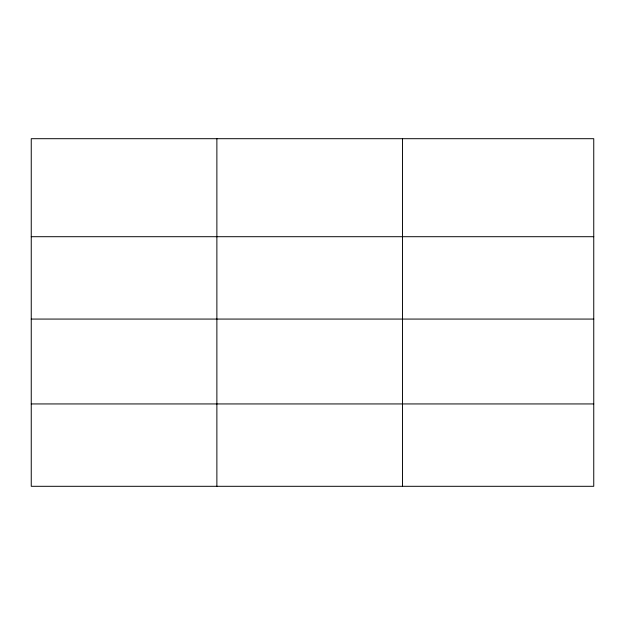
<?xml version="1.0" encoding="UTF-8"?>
<svg xmlns="http://www.w3.org/2000/svg" width="625" height="625" viewBox="0 0 625 625"><rect width="100%" height="100%" fill="white"/><g stroke="black" fill="none" stroke-linecap="round" stroke-linejoin="round"><path stroke-width="0.94" d="M593.75 319.07L593.75 138.695L31.25 138.695L31.25 486.305L593.75 486.305L593.75 319.07L31.25 319.07M31.25 236.703L593.75 236.703M31.25 403.938L593.75 403.938M402.5 138.695L402.5 486.305M216.875 138.695L216.875 486.305"/></g></svg>
